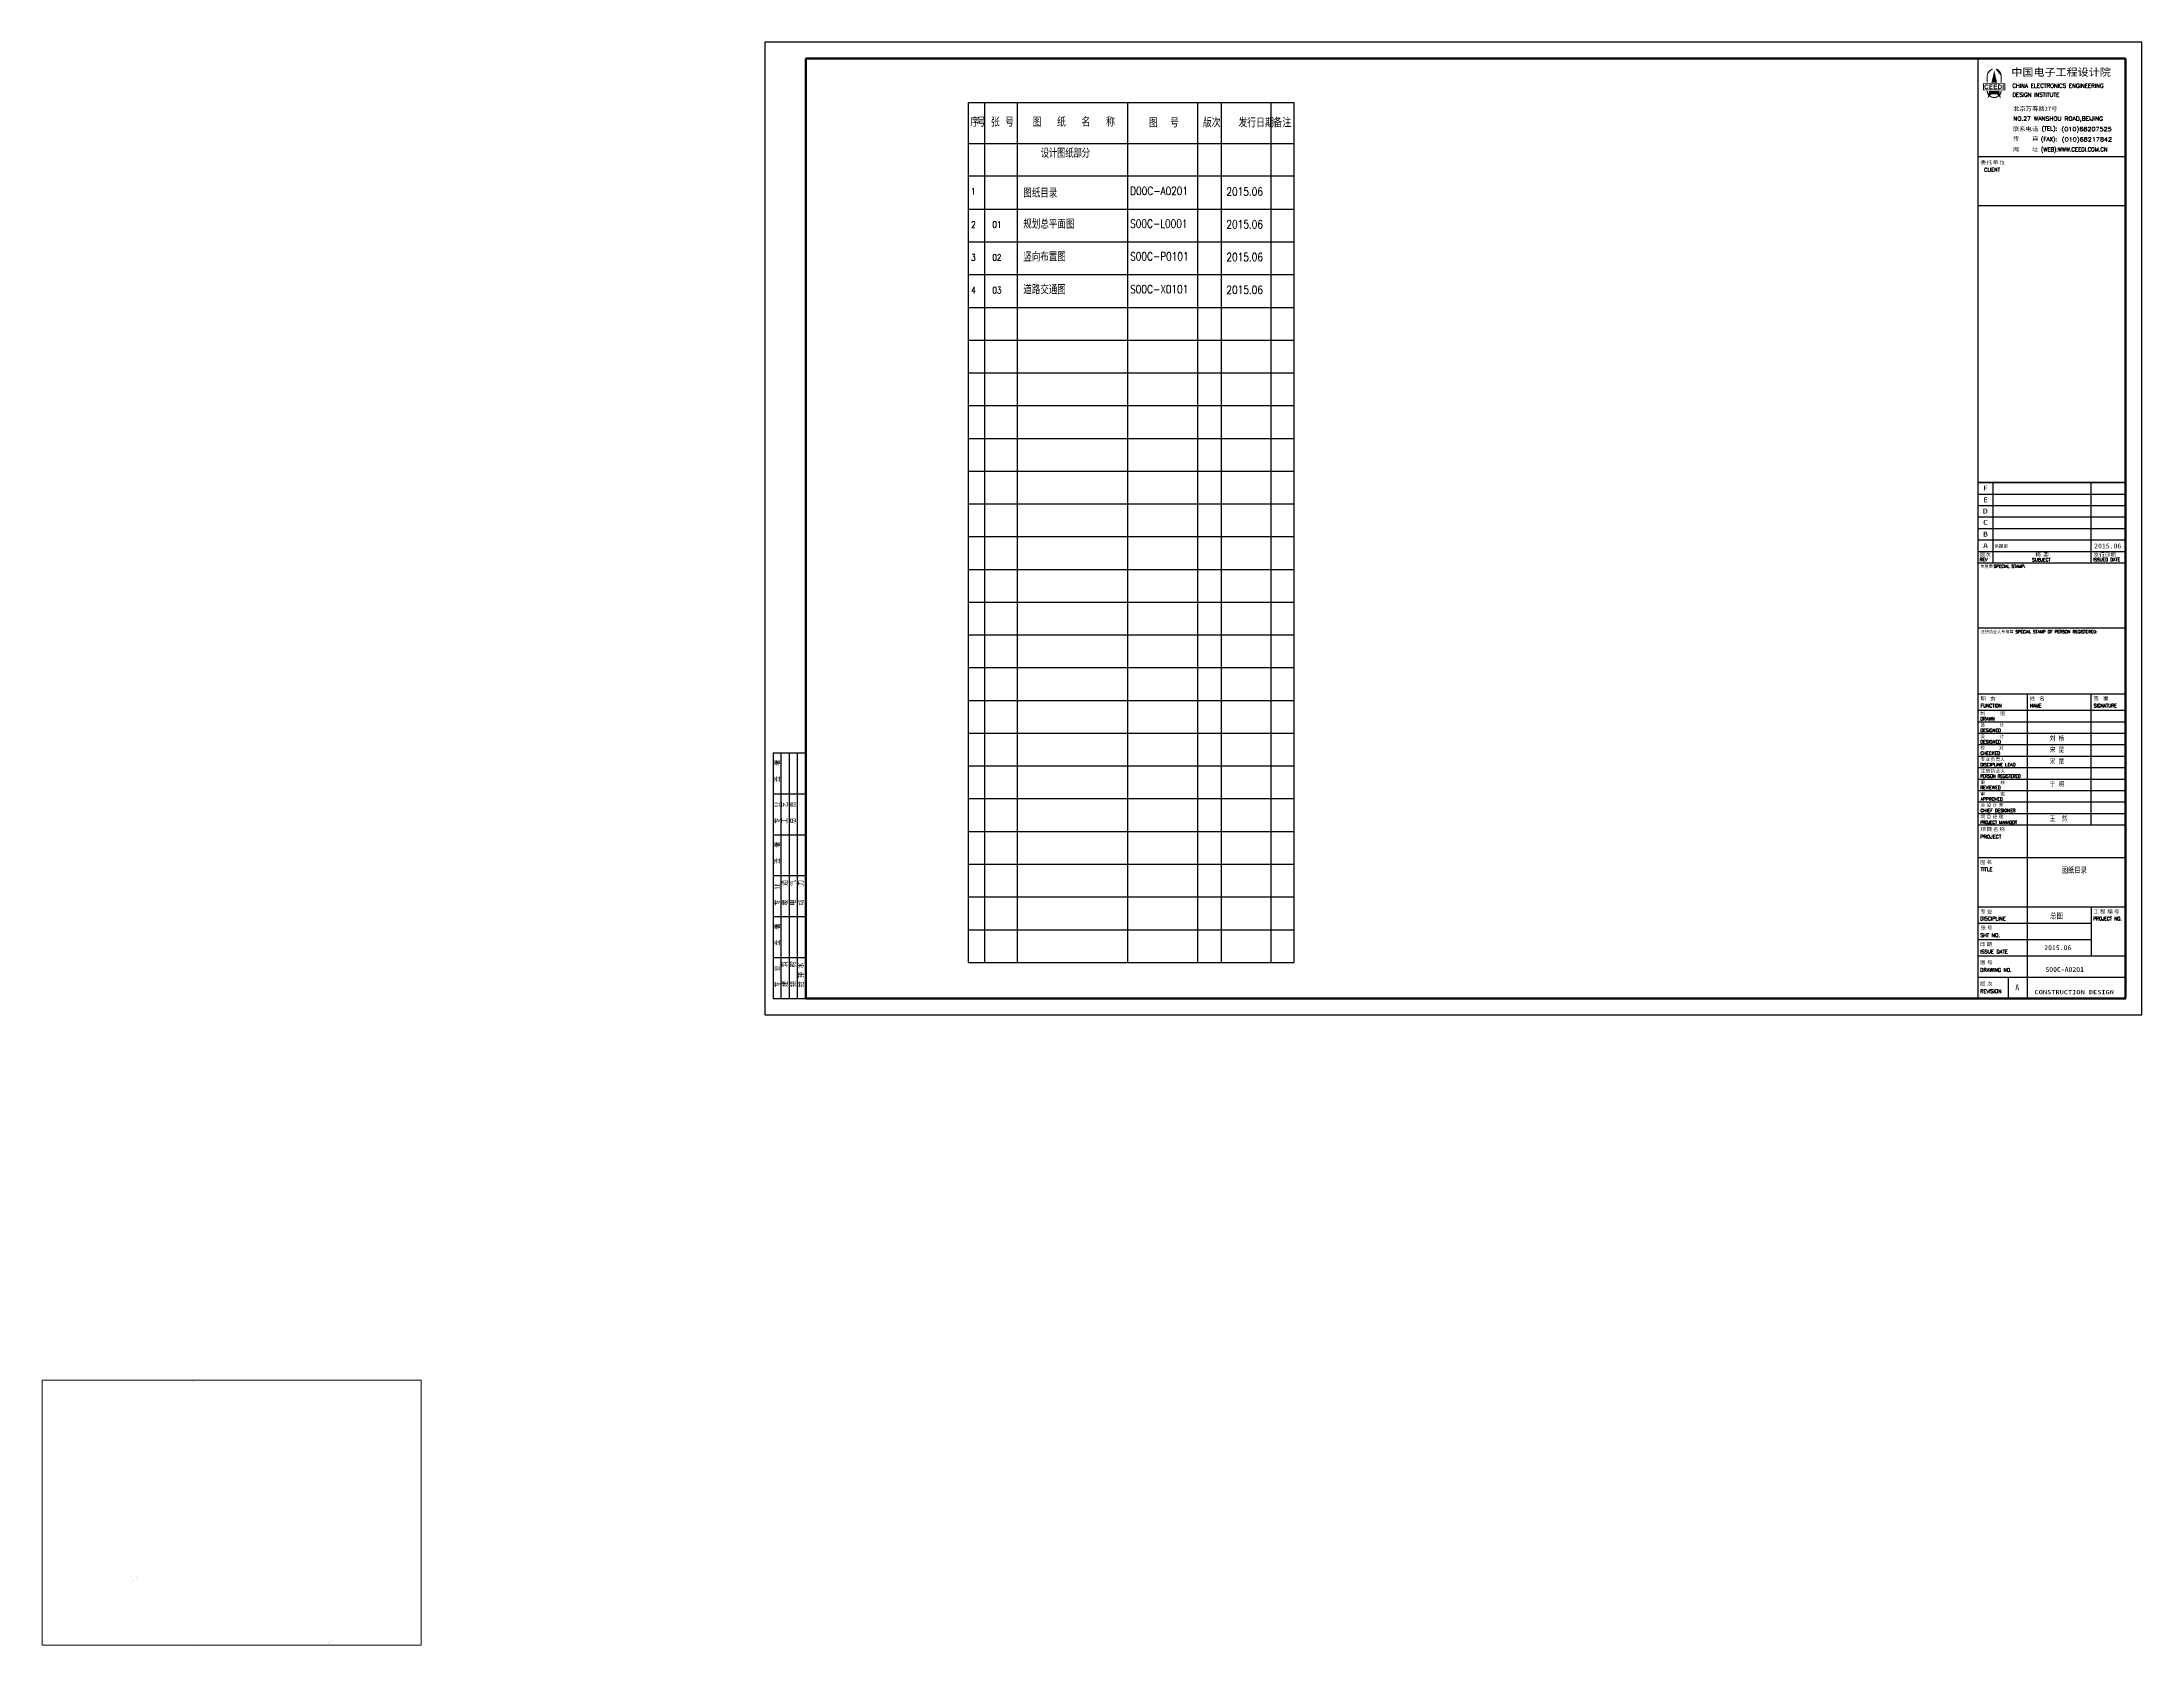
# Paper-space layout '布局1' of a CAD drawing. Extents: x 29 to 1311, y 20 to 999.
# The model-space entities are those that its viewports show. They can reach past a viewport. Long polylines and large blocks are cut down to what shows.
import ezdxf
from ezdxf.enums import TextEntityAlignment as Align

# ---------------------------------------------------------------- set-up
doc = ezdxf.new("R2010")
doc.units = 0
doc.header["$LTSCALE"] = 1000
doc.linetypes.add('DASHED', pattern=[0.75, 0.5, -0.25])
doc.linetypes.add('DOTE', pattern=[2.42, 2, -0.2, 0.02, -0.2])
doc.layers.get('0').update_dxf_attribs({"linetype": 'CONTINUOUS'})
for name, color, linetype in [('DOTE', 8, 'DOTE'), ('PUB_TITLE', 4, 'CONTINUOUS'), ('RL1', 7, 'CONTINUOUS'), ('TEL_TEXT', 252, 'CONTINUOUS'), ('TK', 7, 'CONTINUOUS'), ('U-ANNO-TEXT', 3, 'CONTINUOUS'), ('U-ANNO-TTLB', 7, 'CONTINUOUS'), ('WALL', 4, 'CONTINUOUS')]:
    doc.layers.add(name, color=color, linetype=linetype)
doc.styles.add('11', font='romand.shx')
doc.styles.add('12', font='simhei.ttf', dxfattribs={"width": 0.8})
doc.styles.add('_TEL_DIM', font='romans2.shx', dxfattribs={"width": 0.8, "height": 3.5, "bigfont": 'hzdf2.shx'})
doc.styles.add('HZF', font='romans2.shx', dxfattribs={"width": 0.8, "bigfont": 'hzdf2.shx'})
doc.styles.get("Standard").update_dxf_attribs({"font": 'txt', "width": 0.8, "bigfont": 'hztxt'})

# ---------------------------------------------------------------- blocks, each defined once
blk = doc.blocks.new('new block')
at = {"layer": 'DOTE'}
blk.add_lwpolyline([(13840203, 7150701.7), (13840203, 7151151.7), (13840253, 7151151.7), (13840253, 7150951.7), (13840453, 7150951.7), (13840453, 7151151.7), (13840503, 7151151.7), (13840503, 7150701.7), (13840453, 7150701.7), (13840453, 7150902), (13840253, 7150902), (13840253, 7150701.7), (13840203, 7150701.7)], dxfattribs=at)

msp = doc.modelspace()

# ---------------------------------------------------------------- linework, layer by layer
at = {"layer": 'RL1', "color": 1}
for p, q in [((1821377.6, -204337.9, -4500), (1821576.8, -204337.9, -4500)), ((1821377.6, -204362.9, -4500), (1821576.8, -204362.9, -4500))]:
    msp.add_line(p, q, dxfattribs=at)
at = {"layer": 'RL1'}
for p, q in [((1821387.6, -204337.9, -4500), (1821387.6, -204862.9, -4500)), ((1821407.6, -204337.9, -4500), (1821407.6, -204862.9, -4500)), ((1821475, -204337.9, -4500), (1821475, -204862.9, -4500)), ((1821517.6, -204337.9, -4500), (1821517.6, -204862.9, -4500)), ((1821532.2, -204337.9, -4500), (1821532.2, -204862.9, -4500)), ((1821562.4, -204337.9, -4500), (1821562.4, -204862.9, -4500)), ((1821576.8, -204382.9, -4500), (1821377.6, -204382.9, -4500)), ((1821377.6, -204402.9, -4500), (1821576.8, -204402.9, -4500)), ((1821377.6, -204422.9, -4500), (1821576.8, -204422.9, -4500)), ((1821377.6, -204442.9, -4500), (1821576.8, -204442.9, -4500)), ((1821377.6, -204462.9, -4500), (1821576.8, -204462.9, -4500)), ((1821377.6, -204482.9, -4500), (1821576.8, -204482.9, -4500)), ((1821377.6, -204502.9, -4500), (1821576.8, -204502.9, -4500)), ((1821377.6, -204522.9, -4500), (1821576.8, -204522.9, -4500)), ((1821377.6, -204542.9, -4500), (1821576.8, -204542.9, -4500)), ((1821377.6, -204562.9, -4500), (1821576.8, -204562.9, -4500)), ((1821377.6, -204582.9, -4500), (1821576.8, -204582.9, -4500)), ((1821377.6, -204602.9, -4500), (1821576.8, -204602.9, -4500)), ((1821377.6, -204622.9, -4500), (1821576.8, -204622.9, -4500)), ((1821377.6, -204642.9, -4500), (1821576.8, -204642.9, -4500)), ((1821377.6, -204662.9, -4500), (1821576.8, -204662.9, -4500)), ((1821377.6, -204682.9, -4500), (1821576.8, -204682.9, -4500)), ((1821377.6, -204702.9, -4500), (1821576.8, -204702.9, -4500)), ((1821377.6, -204722.9, -4500), (1821576.8, -204722.9, -4500)), ((1821377.6, -204742.9, -4500), (1821576.8, -204742.9, -4500)), ((1821377.6, -204742.9, -4500), (1821576.8, -204742.9, -4500)), ((1821377.6, -204762.9, -4500), (1821576.8, -204762.9, -4500)), ((1821377.6, -204782.9, -4500), (1821576.8, -204782.9, -4500)), ((1821377.6, -204802.9, -4500), (1821576.8, -204802.9, -4500)), ((1821377.6, -204822.9, -4500), (1821576.8, -204822.9, -4500)), ((1821377.6, -204842.9, -4500), (1821576.8, -204842.9, -4500))]:
    msp.add_line(p, q, dxfattribs=at)
at = {"layer": 'TK', "color": 1}
for p, q in [((1821377.6, -204337.9, -4500), (1821377.6, -204862.9, -4500)), ((1821576.8, -204862.9, -4500), (1821576.8, -204337.9, -4500)), ((1821377.6, -204862.9, -4500), (1821576.8, -204862.9, -4500))]:
    msp.add_line(p, q, dxfattribs=at)

# ---------------------------------------------------------------- block references
at = {"layer": 'WALL'}
for p, rotation in [((618786.6, 592982.7), 90), ((718811.6, 592982.7), 90), ((618786.6, 592382.7), 90), ((718811.6, 592382.7), 90), ((790911.6, 714982.7), 180), ((1259654.2, 631611, -4979.1), 180), ((1260254.2, 631611, -4979.1), 180), ((1259654.2, 531586, -4979.1), 180), ((1260254.2, 531586, -4979.1), 180), ((962827.5, 353128.7), 180), ((963427.5, 353128.7), 180), ((962827.5, 253103.7), 180), ((963427.5, 253103.7), 180), ((1137654.2, 703711, -4979.1), 270), ((1119354.2, 579761, -4979.1), 270), ((1120454.2, 579761, -4979.1), 270), ((840827.5, 425228.7), 270), ((822527.5, 301278.7), 270), ((823627.5, 301278.7), 270)]:
    msp.add_blockref('new block', p, dxfattribs=dict(at, rotation=rotation))
at = {"layer": 'WALL', "xscale": -1}
msp.add_blockref('new block', (790911.6, 717032.7), dxfattribs=at)
at = {"layer": 'WALL', "xscale": -1, "rotation": 90}
for p in [(1135604.2, 703711, -4979.1), (838777.5, 425228.7)]:
    msp.add_blockref('new block', p, dxfattribs=at)

# ---------------------------------------------------------------- texts
at = {"style": 'HZF', "width": 0.8}
for s, p in [('设', (1821421.9, -204371.5, -4500)), ('计', (1821426.9, -204371.5, -4500)), ('图', (1821431.9, -204371.5, -4500)), ('纸', (1821436.9, -204371.5, -4500)), ('部', (1821441.9, -204371.5, -4500)), ('分', (1821446.9, -204371.5, -4500)), ('图纸目录', (1821411.3, -204395.8, -4500)), ('D00C-A0201', (1821476.6, -204394.3, -4500)), ('规划总平面图', (1821411.3, -204414.8, -4500)), ('S00C-L0001', (1821476.6, -204414.3, -4500)), ('竖向布置图', (1821411.3, -204434.8, -4500)), ('S00C-P0101', (1821476.6, -204434.3, -4500)), ('道路交通图', (1821411.3, -204454.8, -4500)), ('S00C-X0101', (1821476.6, -204454.3, -4500))]:
    msp.add_text(s, height=5, dxfattribs=at).set_placement(p)
for p in [(1821546.5, -204394.7, -4500), (1821546.5, -204414.7, -4500), (1821546.5, -204434.7, -4500), (1821546.5, -204454.7, -4500)]:
    msp.add_text('2015.06', height=5, dxfattribs=at).set_placement(p, align=Align.CENTER)
at = {"layer": 'RL1', "color": 7, "width": 0.8}
for s, p in [('序', (1821378.9, -204352.5, -4500)), ('号', (1821382.9, -204352.5, -4500)), ('张', (1821391.5, -204352.5, -4500)), ('号', (1821400.2, -204352.5, -4500)), ('图', (1821416.9, -204352.5, -4500)), ('纸', (1821431.9, -204352.5, -4500)), ('名', (1821446.9, -204352.5, -4500)), ('称', (1821461.9, -204352.5, -4500)), ('图', (1821488, -204352.9, -4500)), ('号', (1821500.9, -204352.9, -4500)), ('版次', (1821521, -204352.9, -4500)), ('发行日期', (1821542.7, -204352.9, -4500)), ('备', (1821564, -204352.9, -4500)), ('注', (1821569.5, -204352.9, -4500))]:
    msp.add_text(s, height=5, dxfattribs=at).set_placement(p)
at = {"layer": 'RL1', "style": 'HZF', "width": 0.8}
for s, p in [('1', (1821380.8, -204394.1, -4500)), ('2', (1821380.8, -204414.4, -4500)), ('01', (1821395.2, -204414.4, -4500)), ('3', (1821380.8, -204434.4, -4500)), ('02', (1821395.2, -204434.4, -4500)), ('4', (1821380.8, -204454.4, -4500)), ('03', (1821395.2, -204454.4, -4500))]:
    msp.add_text(s, height=4, dxfattribs=at).set_placement(p, align=Align.CENTER)

psp = doc.layouts.new('布局1')

# ---------------------------------------------------------------- hatches: boundary and pattern name
at = {"linetype": 'Continuous'}
h = psp.add_hatch(color=10, dxfattribs=at)
edge = h.paths.add_edge_path()
edge.add_ellipse((1221.3, 978.3), major_axis=(-2.89, 2.89), ratio=1, start_angle=-30.3673, end_angle=40.6978)
edge.add_line((1217.2, 978.6), (1217.2, 974.3))
edge.add_line((1217.2, 974.3), (1216.6, 974.3))
edge.add_line((1216.6, 974.3), (1216.6, 978.6))
edge.add_ellipse((1221.2, 978.3), major_axis=(-3.26, 3.26), ratio=1, start_angle=-31.1986, end_angle=41.977, ccw=False)
edge.add_line((1220.1, 982.8), (1220.2, 982.3))
psp.add_hatch(color=10, dxfattribs=at).paths.add_polyline_path([(1221.2, 981.6), (1219.4, 974.2), (1222.9, 974.2)])
h = psp.add_hatch(color=10, dxfattribs=at)
edge = h.paths.add_edge_path()
edge.add_ellipse((1221.1, 982.7), major_axis=(-0.397, 0.397), ratio=1, start_angle=225, end_angle=585)
h = psp.add_hatch(color=10, dxfattribs=at)
edge = h.paths.add_edge_path()
edge.add_ellipse((1221.3, 978.5), major_axis=(2.72, 2.72), ratio=1, start_angle=315.5554, end_angle=392.3726, ccw=False)
edge.add_line((1225.1, 978.5), (1225.1, 974.2))
edge.add_line((1225.1, 974.2), (1225.7, 974.2))
edge.add_line((1225.7, 974.2), (1225.7, 978.6))
edge.add_ellipse((1221.1, 978.4), major_axis=(-3.24, 3.24), ratio=1, start_angle=227.4315, end_angle=301.1748)
edge.add_line((1222.2, 982.8), (1222.1, 982.3))
h = psp.add_hatch(color=10, dxfattribs=at)
h.paths.add_polyline_path([(1227.9, 973.8), (1214.4, 973.8), (1214.4, 969.4), (1227.9, 969.4)])
h.paths.add_polyline_path([(1227.4, 973.4), (1227.4, 969.9), (1214.9, 969.9), (1214.9, 973.4)], flags=16)
h.paths.add_polyline_path([(1222.9, 973.1), (1222.9, 972.6), (1221.4, 972.6), (1221.4, 971.9), (1222.8, 971.9), (1222.8, 971.5), (1221.4, 971.5), (1221.4, 970.7), (1223, 970.7), (1223, 970.2), (1220.8, 970.2), (1220.8, 973.1)], flags=0)
edge = h.paths.add_edge_path(flags=0)
edge.add_line((1223.4, 973.1), (1224.8, 973.1))
edge.add_ellipse((1224.7, 971.9), major_axis=(-0.807, 0.807), ratio=1, start_angle=224.4767, end_angle=309.6282, ccw=False)
edge.add_line((1225.8, 971.9), (1225.8, 971.4))
edge.add_ellipse((1224.7, 971.4), major_axis=(-0.812, 0.812), ratio=1, start_angle=137.6289, end_angle=225.4503, ccw=False)
edge.add_line((1224.7, 970.2), (1223.4, 970.2))
edge.add_line((1223.4, 970.2), (1223.4, 973.1))
edge = h.paths.add_edge_path(flags=0)
edge.add_line((1224, 972.6), (1224.8, 972.6))
edge.add_ellipse((1224.6, 971.9), major_axis=(0.485, 0.485), ratio=1, start_angle=319.4608, end_angle=387.5579, ccw=False)
edge.add_line((1225.2, 972), (1225.2, 971.3))
edge.add_ellipse((1224.5, 971.4), major_axis=(0.518, 0.518), ratio=1, start_angle=238.2774, end_angle=306.2441, ccw=False)
edge.add_line((1224.7, 970.7), (1224, 970.7))
edge.add_line((1224, 970.7), (1224, 972.6))
h.paths.add_polyline_path([(1220.3, 973.1), (1220.3, 972.6), (1218.7, 972.6), (1218.7, 971.9), (1220.1, 971.9), (1220.1, 971.5), (1218.7, 971.5), (1218.7, 970.7), (1220.3, 970.7), (1220.3, 970.2), (1218.2, 970.2), (1218.2, 973.1)], flags=0)
h.paths.add_polyline_path([(1226.3, 973.1), (1226.9, 973.1), (1226.9, 970.2), (1226.3, 970.2)], flags=0)
edge = h.paths.add_edge_path(flags=16)
edge.add_line((1217.7, 972.1), (1217.1, 972.1))
edge.add_ellipse((1216.6, 972.1), major_axis=(0.38, 0.38), ratio=1, start_angle=319.5473, end_angle=407.3458)
edge.add_line((1216.6, 972.6), (1216.4, 972.6))
edge.add_ellipse((1216.4, 971.9), major_axis=(-0.52, 0.52), ratio=1, start_angle=-40.7708, end_angle=43.3063)
edge.add_line((1215.7, 971.9), (1215.7, 971.4))
edge.add_ellipse((1216.5, 971.4), major_axis=(-0.526, 0.526), ratio=1, start_angle=47.3998, end_angle=130.1133)
edge.add_line((1216.4, 970.7), (1216.6, 970.7))
edge.add_ellipse((1216.5, 971.3), major_axis=(-0.44, 0.44), ratio=1, start_angle=142.0929, end_angle=217.8457)
edge.add_line((1217.1, 971.2), (1217.7, 971.2))
edge.add_ellipse((1216.7, 971.2), major_axis=(-0.764, 0.764), ratio=1, start_angle=137.4557, end_angle=224.171, ccw=False)
edge.add_line((1216.7, 970.1), (1216.2, 970.1))
edge.add_ellipse((1216.3, 971.3), major_axis=(0.841, 0.841), ratio=1, start_angle=133.4098, end_angle=220.5441, ccw=False)
edge.add_line((1215.1, 971.4), (1215.1, 971.9))
edge.add_ellipse((1216.4, 971.9), major_axis=(0.895, 0.895), ratio=1, start_angle=46.3482, end_angle=133.5924, ccw=False)
edge.add_line((1216.3, 973.1), (1216.6, 973.1))
edge.add_ellipse((1216.7, 972.1), major_axis=(0.712, 0.712), ratio=1, start_angle=314.1126, end_angle=410.9249, ccw=False)
h = psp.add_hatch(color=10, dxfattribs=at)
edge = h.paths.add_edge_path()
edge.add_line((1224.2, 969), (1218.1, 969))
edge.add_line((1218.1, 969), (1217.7, 967.4))
edge.add_ellipse((1223.1, 970), major_axis=(4.26, 4.26), ratio=1, start_angle=144.4239, end_angle=161.5313, ccw=False)
edge.add_line((1217.2, 969.1), (1216.6, 969))
edge.add_ellipse((1220.4, 969.1), major_axis=(2.71, 2.71), ratio=1, start_angle=136.0164, end_angle=175.5004)
edge.add_line((1217.5, 966.6), (1217.1, 964.7))
edge.add_line((1217.1, 964.7), (1218.2, 965.8))
edge.add_ellipse((1221.1, 969.3), major_axis=(-3.21, 3.21), ratio=1, start_angle=95.0579, end_angle=175.1728)
edge.add_line((1224.1, 965.8), (1225.2, 964.7))
edge.add_line((1225.2, 964.7), (1224.8, 966.6))
edge.add_ellipse((1221.8, 969.1), major_axis=(2.73, 2.73), ratio=1, start_angle=274.8964, end_angle=313.7067)
edge.add_line((1225.7, 969), (1225.1, 969.1))
edge.add_ellipse((1220.3, 969.6), major_axis=(-3.4, 3.4), ratio=1, start_angle=196.6672, end_angle=218.097, ccw=False)
edge.add_line((1224.6, 967.3), (1224.2, 969))
edge = h.paths.add_edge_path(flags=16)
edge.add_line((1219.4, 967), (1222.9, 967))
edge.add_line((1222.9, 967), (1223.6, 966.3))
edge.add_ellipse((1221.1, 969.3), major_axis=(-2.77, 2.77), ratio=1, start_angle=95.5683, end_angle=174.701, ccw=False)
edge.add_line((1218.6, 966.3), (1219.4, 967))

# ---------------------------------------------------------------- linework, layer by layer
at = {"color": 7}
psp.add_line((1211.4, 415), (1211.4, 989), dxfattribs=at)
at = {"color": 4}
for p, q in [((1211.4, 929), (1301.4, 929)), ((1301.4, 899), (1211.4, 899)), ((1211.4, 730), (1301.4, 730)), ((1301.4, 730), (1211.4, 730)), ((1211.4, 723), (1301.4, 723)), ((1220.4, 730), (1220.4, 681)), ((1280.4, 681), (1280.4, 730)), ((1211.4, 716), (1301.4, 716)), ((1211.4, 709), (1301.4, 709)), ((1211.4, 702), (1301.4, 702)), ((1211.4, 695), (1301.4, 695)), ((1211.4, 688), (1301.4, 688)), ((1301.4, 641), (1211.4, 641)), ((1211.4, 601), (1301.4, 601)), ((1211.4, 591), (1301.4, 591)), ((1241.4, 415), (1241.4, 601)), ((1280.4, 521), (1280.4, 601)), ((1211.4, 584), (1301.4, 584)), ((1211.4, 577), (1301.4, 577)), ((1211.4, 570), (1301.4, 570)), ((1211.4, 563), (1301.4, 563)), ((1211.4, 556), (1301.4, 556)), ((1211.4, 549), (1301.4, 549)), ((1211.4, 542), (1301.4, 542)), ((1211.4, 535), (1301.4, 535)), ((1211.4, 528), (1301.4, 528)), ((1211.4, 521), (1301.4, 521)), ((1211.4, 521), (1301.4, 521)), ((1211.4, 501), (1301.4, 501)), ((1211.4, 471), (1301.4, 471)), ((1280.4, 471), (1280.4, 441)), ((1211.4, 461), (1280.4, 461)), ((1211.4, 451), (1280.4, 451)), ((1211.4, 441), (1301.4, 441)), ((1211.4, 428), (1301.4, 428)), ((1229.9, 415), (1229.9, 428))]:
    psp.add_line(p, q, dxfattribs=at)
at = {"color": 6}
psp.add_line((1211.4, 681), (1301.4, 681), dxfattribs=at)
psp.add_line((1211.4, 501), (1301.4, 501))
at = {"layer": 'PUB_TITLE'}
for p, q in [((1311.4, 999), (470.4, 999)), ((470.4, 999), (470.4, 405)), ((1311.4, 405), (1311.4, 999)), ((470.4, 405), (1311.4, 405))]:
    psp.add_line(p, q, dxfattribs=at)
at = {"layer": 'U-ANNO-TTLB', "color": 3}
for p, q in [((470.4, 999), (470.4, 405)), ((1311.4, 999), (470.4, 999)), ((470.4, 999), (470.4, 405)), ((1311.4, 999), (470.4, 999)), ((470.4, 999), (470.4, 405)), ((1311.4, 999), (470.4, 999)), ((470.4, 999), (470.4, 405)), ((1311.4, 999), (470.4, 999)), ((470.4, 999), (470.4, 405)), ((1311.4, 999), (470.4, 999)), ((1311.4, 405), (1311.4, 999)), ((470.4, 405), (1311.4, 405)), ((470.4, 405), (1311.4, 405))]:
    psp.add_line(p, q, dxfattribs=at)
at = {"layer": 'U-ANNO-TTLB', "color": 4}
for p, q in [((475.4, 565), (495.4, 565)), ((475.4, 565), (495.4, 565)), ((475.4, 565), (475.4, 515)), ((475.4, 565), (495.4, 565)), ((480.4, 515), (480.4, 565)), ((485.4, 515), (485.4, 565)), ((490.4, 515), (490.4, 565)), ((475.4, 540), (495.4, 540)), ((475.4, 515), (495.4, 515)), ((475.4, 515), (495.4, 515)), ((475.4, 515), (475.4, 465)), ((475.4, 515), (495.4, 515)), ((475.4, 515), (495.4, 515)), ((475.4, 515), (495.4, 515)), ((480.4, 465), (480.4, 515)), ((485.4, 465), (485.4, 515)), ((490.4, 465), (490.4, 515)), ((475.4, 490), (495.4, 490)), ((475.4, 465), (495.4, 465)), ((475.4, 465), (495.4, 465)), ((475.4, 465), (475.4, 415)), ((480.4, 415), (480.4, 465)), ((485.4, 415), (485.4, 465)), ((490.4, 415), (490.4, 465)), ((475.4, 440), (495.4, 440)), ((475.4, 415), (495.4, 415))]:
    psp.add_line(p, q, dxfattribs=at)
at = {"layer": 'U-ANNO-TTLB', "color": 7, "const_width": 1.4}
for points in [[(495.4, 989), (1301.4, 989)], [(495.4, 989), (495.4, 415)], [(495.4, 415), (1301.7, 415)]]:
    psp.add_lwpolyline(points, dxfattribs=at)
at = {"layer": 'U-ANNO-TTLB', "const_width": 1.4}
psp.add_lwpolyline([(1301.4, 989), (1301.4, 415)], dxfattribs=at)

# ---------------------------------------------------------------- texts
at = {"color": 6, "style": '12', "width": 1.1}
psp.add_text('中国电子工程设计院', height=4.5, dxfattribs=at).set_placement((1231.6, 978.3))
at = {"color": 3}
for s, height, style, p in [('CHINA ELECTRONICS ENGINEERING', 2.45, '11', (1232.2, 971.1)), ('DESIGN INSTITUTE', 2.45, '11', (1232.2, 965.6)), ('(FAX):', 2.45, '11', (1249.7, 938.4)), ('(TEL):', 2.45, '11', (1250.2, 944.9)), ('CLIENT', 2.2, '11', (1215, 919.9)), ('REV', 1.96, '11', (1212.2, 682)), ('专', 1.8, '12', (1212.7, 677.9)), ('用', 1.8, '12', (1215.2, 677.9)), ('章', 1.8, '12', (1217.8, 678)), ('SPECIAL STAMP:', 1.8, '11', (1220.9, 678)), ('供报审', 2, '12', (1221.2, 690.2)), ('SUBJECT', 1.96, '11', (1244.3, 681.9)), ('注册执业人专用章', 1.8, '12', (1212.8, 638)), ('SPECIAL STAMP OF PERSON REGISTERED:', 1.8, '11', (1234.1, 638)), ('制      图', 2, '12', (1212.7, 588)), ('DRAWN', 1.96, '11', (1212.6, 584.8)), ('设', 2, '12', (1212.7, 581)), ('DESIGNED', 1.96, '11', (1212.6, 577.7)), ('计', 2, '12', (1224.5, 581)), ('设', 2, '12', (1212.7, 574)), ('校', 2, '12', (1212.7, 567)), ('DESIGNED', 1.96, '11', (1212.6, 570.7)), ('CHECKED', 1.96, '11', (1212.7, 563.8)), ('对', 2, '12', (1224.1, 567)), ('计', 2, '12', (1224.4, 574)), ('专', 2, '12', (1212.7, 560)), ('DISCIPLINE LEAD', 1.96, '11', (1212.6, 556.8)), ('注', 2, '12', (1212.8, 552.9)), ('业', 2, '12', (1215.8, 560)), ('册', 2, '12', (1215.8, 552.9)), ('负', 2, '12', (1218.9, 560)), ('执', 2, '12', (1218.9, 552.9)), ('责', 2, '12', (1222, 560)), ('业', 2, '12', (1222, 552.9)), ('人', 2, '12', (1224.8, 560)), ('人', 2, '12', (1225, 552.9)), ('审      核', 2, '12', (1212.7, 545.9)), ('审      定', 2, '12', (1212.7, 538.9)), ('REVIEWED', 1.96, '11', (1212.6, 542.8)), ('APPROVED', 1.96, '11', (1212.8, 535.8)), ('总', 2, '12', (1212.8, 532)), ('项', 2, '12', (1212.8, 525)), ('CHIEF DESIGNER', 1.96, '11', (1212.8, 528.8)), ('设', 2, '12', (1216.5, 532)), ('目', 2, '12', (1216.5, 525)), ('计', 2, '12', (1220.2, 532)), ('经', 2, '12', (1220.2, 525)), ('理', 2, '12', (1224, 525.1)), ('师', 2, '12', (1224, 532.1)), ('PROJECT', 2.2, '11', (1212.7, 512.7)), ('TITLE', 2.2, '11', (1212.9, 492.7)), ('DISCIPLINE', 2.2, '11', (1212.6, 462.7)), ('SHT NO.', 2.2, '11', (1212.6, 452.5)), ('ISSUE DATE', 2.2, '11', (1212.6, 442.5)), ('DRAWING N0.', 2.2, '11', (1212.6, 431.3)), ('REVISION', 2.2, '11', (1212.6, 418.3))]:
    psp.add_text(s, height=height, dxfattribs=dict(at, style=style)).set_placement(p)
for s, height, style, width, p in [('北京万寿路27号', 2.5, '12', 1.1, (1232.7, 957)), ('NO.27 WANSHOU ROAD,BEIJING', 2.45, '11', 1.08, (1232.8, 951)), ('传    真', 2.5, '12', 1.1, (1232.6, 938.7)), ('联系电话', 2.5, '12', 1.1, (1232.6, 944.7)), ('(010)68207525', 2.45, '11', 1.18, (1262.2, 944.6)), ('(010)68217842', 2.45, '11', 1.18, (1262.4, 938.3)), ('委', 2.2, '12', 1.1, (1212.8, 924.4)), ('托', 2.2, '12', 1.1, (1216.5, 924.4)), ('单', 2.2, '12', 1.1, (1220.4, 924.4)), ('位', 2.2, '12', 1.1, (1224.3, 924.4)), ('网    址', 2.5, '12', 1.1, (1232.6, 932.2)), ('(WEB):WWW.CEEDI.COM.CN', 2.45, '11', 0.96, (1249.8, 932.2)), ('E', 3, '12', 1.5, (1214.3, 718)), ('F', 3, '12', 1.5, (1214.3, 725.2)), ('D', 3, '12', 1.5, (1214.2, 711.1)), ('C', 3, '12', 1.5, (1214.3, 704.2)), ('A', 3, '12', 1.5, (1214.3, 690)), ('B', 3, '12', 1.5, (1214.3, 697)), ('2015.06', 3, '12', 1.1, (1282.2, 689.8)), ('版次', 2.2, '12', 1.1, (1212.3, 684.9)), ('摘', 2.2, '12', 1.1, (1246.2, 684.9)), ('要', 2.2, '12', 1.1, (1251.1, 684.9)), ('发行日期', 2.2, '12', 1.1, (1281.8, 684.9)), ('ISSUED DATE', 1.96, '11', 0.98, (1281.6, 682)), ('职', 2.2, '12', 1.1, (1212.8, 597.1)), ('FUNCTION', 2.2, '11', 0.9, (1212.9, 592.7)), ('责', 2.2, '12', 1.1, (1218.6, 597)), ('姓', 2.2, '12', 1.1, (1242.8, 597.1)), ('NAME', 2.2, '11', 0.9, (1242.9, 592.7)), ('名', 2.2, '12', 1.1, (1248.6, 597)), ('签', 2.2, '12', 1.1, (1281.8, 597.1)), ('SIGNATURE', 2.2, '11', 0.9, (1281.9, 592.7)), ('署', 2.2, '12', 1.1, (1287.6, 597)), ('刘 畅', 3, '12', 0.8, (1255.1, 572.4)), ('宋 昆', 3, '12', 0.8, (1255.1, 565.4)), ('PERSON REGISTERED', 1.96, '11', 0.9, (1212.6, 549.8)), ('宋 昆', 3, '12', 0.8, (1255.1, 558.4)), ('于 明', 3, '12', 0.8, (1255.1, 544.4)), ('王  然', 3, '12', 0.8, (1255.1, 523.4)), ('PROJECT MANAGER', 1.96, '11', 0.9, (1212.6, 521.6)), ('项', 2.2, '12', 1.1, (1212.8, 517.2)), ('目', 2.2, '12', 1.1, (1216.5, 517.2)), ('名', 2.2, '12', 1.1, (1220.4, 517.2)), ('称', 2.2, '12', 1.1, (1224.3, 517.2)), ('图', 2.2, '12', 1.1, (1212.5, 497.1)), ('名', 2.2, '12', 1.1, (1216.5, 497.1)), ('专', 2.2, '12', 1.1, (1212.6, 466.9)), ('业', 2.2, '12', 1.1, (1216.7, 466.9)), ('工', 2.2, '12', 1.1, (1281.7, 467)), ('PROJECT NO.', 2.2, '11', 0.85, (1281.6, 462.6)), ('程', 2.2, '12', 1.1, (1285.8, 467)), ('编', 2.2, '12', 1.1, (1290.2, 467)), ('号', 2.2, '12', 1.1, (1294.2, 467)), ('日', 2.2, '12', 1.1, (1212.2, 447.1)), ('张', 2.2, '12', 1.1, (1212.7, 457.1)), ('期', 2.2, '12', 1.1, (1216.5, 447)), ('号', 2.2, '12', 1.1, (1216.7, 457)), ('图', 2.2, '12', 1.1, (1212.5, 435.9)), ('号', 2.2, '12', 1.1, (1216.8, 435.8)), ('2015.06', 3, '12', 1.1, (1251.7, 444.5)), ('版', 2.2, '12', 1.1, (1212.5, 422.9)), ('次', 2.2, '12', 1.1, (1216.8, 422.8)), ('S00C-A0201', 3, '12', 1.1, (1252.4, 431.2)), ('CONSTRUCTION DESIGN', 2.5, '12', 1.5, (1245.8, 417.6))]:
    psp.add_text(s, height=height, dxfattribs=dict(at, style=style, width=width)).set_placement(p)
at = {"layer": 'TEL_TEXT', "color": 0, "linetype": 'DASHED', "style": '_TEL_DIM', "width": 0.8}
for s, p in [('工   艺', (484.4, 521.7)), ('总   图', (489.4, 521.7)), ('暖    通', (484.4, 471.7)), ('电    气', (489.4, 471.7)), ('动    力', (494.3, 471.7)), ('建    筑', (484.4, 422)), ('结    构', (489.4, 422)), ('给 排 水', (494.3, 421.9))]:
    psp.add_text(s, height=3.5, rotation=90, dxfattribs=at).set_placement(p)
at = {"layer": 'U-ANNO-TEXT', "style": '12', "width": 0.8}
for s, height, p in [('图纸目录', 3.46, (1270.1, 493.4)), ('总图', 3.5, (1259.2, 465.5)), ('A', 3.5, (1235.2, 421.8))]:
    psp.add_text(s, height=height, dxfattribs=at).set_placement(p, align=Align.MIDDLE_CENTER)
at = {"layer": 'U-ANNO-TTLB', "color": 3, "style": 'HZF', "width": 0.8}
for s, p in [('签   署', (479.7, 547.2)), ('专   业', (479.7, 521.7)), ('签   署', (479.7, 497.2)), ('专   业', (479.7, 471.7)), ('签   署', (479.7, 447.2)), ('专   业', (479.7, 421.7))]:
    psp.add_text(s, height=3.5, rotation=90, dxfattribs=at).set_placement(p)

# ---------------------------------------------------------------- viewports
at = {"layer": '0'}
psp.add_viewport(center=(853.4, 702), size=(716, 574), view_center_point=(1821636.5, -204597.9), view_height=574.003, status=3, dxfattribs=at)
psp.add_viewport(center=(144.7, 101.1), size=(231.5, 161.832), view_center_point=(-2380392.8, 447130.7), view_height=28344029.272, dxfattribs=at)

doc.saveas('drawing.dxf')
